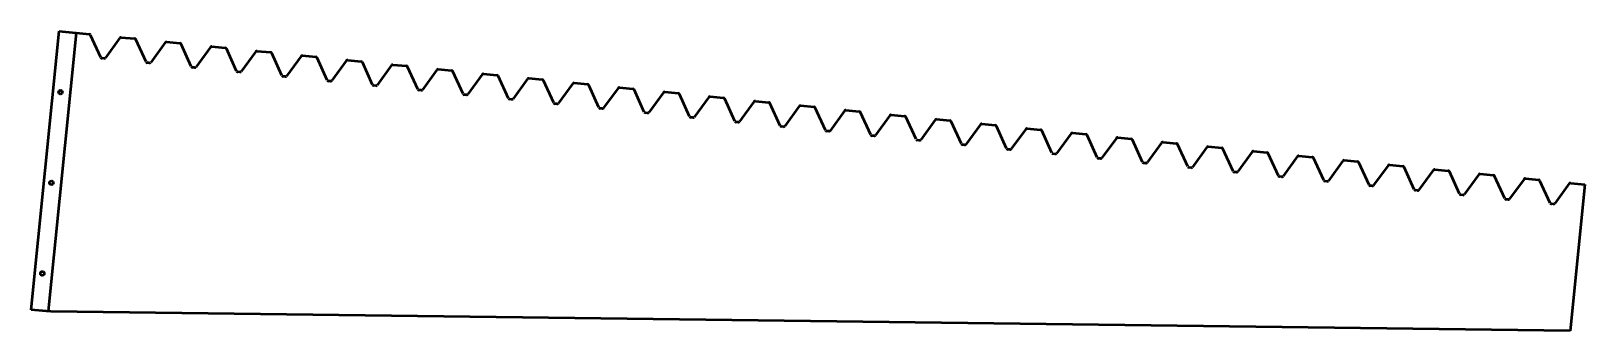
# Model space of a CAD drawing. Header units: millimetres. Extents: x 0 to 2048, y 0 to 395.
import ezdxf

# ---------------------------------------------------------------- set-up
doc = ezdxf.new("R2010")
doc.units = ezdxf.units.MM
for name, color, linetype, lineweight in [('IV_BEND', 250, 'Continuous', 50), ('IV_INTERIOR_PROFILES', 7, 'Continuous', 50), ('IV_OUTER_PROFILE', 7, 'Continuous', 50)]:
    doc.layers.add(name, color=color, linetype=linetype, lineweight=lineweight)

msp = doc.modelspace()

# ---------------------------------------------------------------- linework, layer by layer
at = {"layer": 'IV_BEND'}
msp.add_line((23, 25.9), (59.9, 392.9), dxfattribs=at)
at = {"layer": 'IV_INTERIOR_PROFILES'}
for centre in [(38.8, 314.6), (26.8, 195.2), (14.8, 75.8)]:
    msp.add_circle(centre, 2.55, dxfattribs=at)
at = {"layer": 'IV_OUTER_PROFILE'}
for p, q in [((0, 28), (36.9, 395.2)), ((36.9, 395.2), (76.8, 391.2)), ((91.8, 360.5), (78.4, 390)), ((117, 386.1), (98, 359.9)), ((118.8, 386.9), (136.5, 385.2)), ((151.5, 354.5), (138.1, 384)), ((176.7, 380.1), (157.7, 353.9)), ((178.5, 380.9), (196.2, 379.2)), ((211.2, 348.5), (197.8, 378)), ((236.4, 374.1), (217.4, 347.9)), ((238.2, 374.9), (255.8, 373.2)), ((270.9, 342.5), (257.5, 372)), ((297.9, 368.9), (315.5, 367.2)), ((96.1, 359.1), (93.5, 359.3)), ((155.8, 353.1), (153.1, 353.3)), ((296.1, 368.1), (277.1, 341.9)), ((330.6, 336.5), (317.2, 366)), ((355.8, 362.1), (336.8, 335.9)), ((357.6, 362.9), (375.2, 361.2)), ((390.3, 330.5), (376.9, 360)), ((415.5, 356.1), (396.5, 329.9)), ((417.3, 356.9), (434.9, 355.2)), ((450, 324.5), (436.6, 354)), ((475.2, 350.1), (456.2, 323.9)), ((477, 350.9), (494.6, 349.2)), ((215.5, 347.1), (212.8, 347.3)), ((275.2, 341.1), (272.5, 341.3)), ((334.9, 335.1), (332.2, 335.3)), ((394.6, 329.1), (391.9, 329.3)), ((509.7, 318.5), (496.3, 348)), ((534.9, 344.1), (515.9, 317.9)), ((536.7, 344.9), (554.3, 343.2)), ((569.4, 312.5), (556, 342)), ((594.6, 338.1), (575.6, 311.9)), ((596.4, 338.9), (614, 337.2)), ((629.1, 306.5), (615.7, 336)), ((654.3, 332.1), (635.3, 305.9)), ((656.1, 332.9), (673.7, 331.2)), ((688.8, 300.5), (675.4, 330)), ((454.3, 323.1), (451.6, 323.3)), ((514, 317.1), (511.3, 317.3)), ((573.7, 311.1), (571, 311.3)), ((714, 326.1), (694.9, 299.9)), ((715.8, 326.9), (733.4, 325.2)), ((748.5, 294.5), (735.1, 324)), ((773.7, 320.1), (754.6, 293.9)), ((775.5, 320.9), (793.1, 319.2)), ((808.2, 288.5), (794.8, 318)), ((833.4, 314.1), (814.3, 287.9)), ((835.2, 314.9), (852.8, 313.2)), ((867.9, 282.5), (854.5, 312)), ((893.1, 308.1), (874, 281.9)), ((894.9, 308.9), (912.5, 307.2)), ((633.4, 305.1), (630.7, 305.3)), ((693.1, 299.1), (690.4, 299.3)), ((752.8, 293.1), (750.1, 293.3)), ((812.5, 287.1), (809.8, 287.3)), ((927.6, 276.5), (914.2, 306)), ((952.8, 302.1), (933.7, 275.9)), ((954.6, 302.9), (972.2, 301.2)), ((987.3, 270.5), (973.9, 300)), ((1012.5, 296.1), (993.4, 269.9)), ((1014.3, 296.9), (1031.9, 295.2)), ((1047, 264.5), (1033.6, 294)), ((1072.2, 290.1), (1053.1, 263.9)), ((1074, 290.9), (1091.6, 289.2)), ((1106.7, 258.5), (1093.3, 288)), ((872.2, 281.1), (869.5, 281.3)), ((931.9, 275.1), (929.2, 275.3)), ((991.6, 269.1), (988.9, 269.3)), ((1131.9, 284.1), (1112.8, 257.9)), ((1133.7, 284.9), (1151.3, 283.2)), ((1166.4, 252.5), (1153, 282)), ((1191.6, 278.1), (1172.5, 251.9)), ((1193.4, 278.9), (1211, 277.2)), ((1226.1, 246.5), (1212.7, 276)), ((1251.3, 272.1), (1232.2, 245.9)), ((1253.1, 272.9), (1270.7, 271.2)), ((1285.8, 240.5), (1272.4, 270)), ((1312.8, 266.9), (1330.4, 265.2)), ((1051.3, 263.1), (1048.6, 263.3)), ((1111, 257.1), (1108.3, 257.3)), ((1170.7, 251.1), (1168, 251.3)), ((1311, 266.1), (1291.9, 239.9)), ((1345.5, 234.5), (1332.1, 264)), ((1370.7, 260.1), (1351.6, 233.9)), ((1372.5, 260.9), (1390.1, 259.2)), ((1405.2, 228.5), (1391.8, 258)), ((1430.4, 254.1), (1411.3, 227.9)), ((1432.2, 254.9), (1449.8, 253.2)), ((1464.9, 222.5), (1451.5, 252)), ((1490.1, 248.1), (1471, 221.9)), ((1491.9, 248.9), (1509.5, 247.2)), ((1524.6, 216.5), (1511.2, 246)), ((1230.4, 245.1), (1227.7, 245.3)), ((1290.1, 239.1), (1287.4, 239.3)), ((1349.8, 233.1), (1347.1, 233.3)), ((1409.5, 227.1), (1406.8, 227.3)), ((1549.8, 242.1), (1530.7, 215.9)), ((1551.6, 242.9), (1569.2, 241.2)), ((1584.3, 210.5), (1570.9, 240)), ((1609.5, 236.1), (1590.4, 209.9)), ((1611.3, 236.9), (1628.9, 235.2)), ((1644, 204.5), (1630.6, 234)), ((1669.2, 230.1), (1650.1, 203.9)), ((1671, 230.9), (1688.6, 229.2)), ((1703.7, 198.5), (1690.3, 228)), ((1469.2, 221.1), (1466.5, 221.3)), ((1528.9, 215.1), (1526.2, 215.3)), ((1588.6, 209.1), (1585.9, 209.3)), ((1728.9, 224.1), (1709.8, 197.9)), ((1730.7, 224.9), (1748.3, 223.2)), ((1763.4, 192.5), (1750, 222)), ((1788.6, 218.1), (1769.5, 191.9)), ((1790.4, 218.9), (1808, 217.2)), ((1823.1, 186.5), (1809.7, 216)), ((1848.3, 212.1), (1829.2, 185.9)), ((1850.1, 212.9), (1867.7, 211.2)), ((1882.8, 180.5), (1869.3, 210)), ((1908, 206.1), (1888.9, 179.9)), ((1909.8, 206.9), (1927.4, 205.2)), ((1648.3, 203.1), (1645.6, 203.3)), ((1708, 197.1), (1705.3, 197.3)), ((1767.7, 191.1), (1765, 191.3)), ((1827.4, 185.1), (1824.7, 185.3)), ((1942.5, 174.5), (1929, 204)), ((1967.7, 200.1), (1948.6, 173.9)), ((1969.5, 200.9), (1987.1, 199.2)), ((2002.2, 168.5), (1988.7, 198)), ((2027.4, 194.1), (2008.3, 167.9)), ((2048, 193.1), (2028.6, 0)), ((2029.2, 194.9), (2048, 193.1)), ((1887.1, 179.1), (1884.4, 179.3)), ((1946.8, 173.1), (1944.1, 173.3)), ((2006.5, 167.1), (2003.8, 167.3)), ((20.1, 26), (0, 28)), ((25.9, 25.8), (20.1, 26)), ((2028.6, 0), (25.9, 25.8))]:
    msp.add_line(p, q, dxfattribs=at)
for centre, start, end in [((76.6, 389.2), 24.5173, 84.2609), ((118.6, 384.9), 84.2609, 144.0045), ((136.3, 383.2), 24.5173, 84.2609), ((178.3, 378.9), 84.2609, 144.0045), ((196, 377.2), 24.5173, 84.2609), ((238, 372.9), 84.2609, 144.0045), ((255.6, 371.2), 24.5173, 84.2609), ((297.7, 366.9), 84.2609, 144.0045), ((93.7, 361.3), 204.5173, 264.2609), ((96.3, 361.1), 264.2609, 324.0045), ((153.3, 355.3), 204.5173, 264.2609), ((156, 355.1), 264.2609, 324.0045), ((213, 349.3), 204.5173, 264.2609), ((315.3, 365.2), 24.5173, 84.2609), ((357.4, 360.9), 84.2609, 144.0045), ((375, 359.2), 24.5173, 84.2609), ((417.1, 354.9), 84.2609, 144.0045), ((434.7, 353.2), 24.5173, 84.2609), ((476.8, 348.9), 84.2609, 144.0045), ((494.4, 347.2), 24.5173, 84.2609), ((215.7, 349.1), 264.2609, 324.0045), ((272.7, 343.3), 204.5173, 264.2609), ((275.4, 343.1), 264.2609, 324.0045), ((332.4, 337.3), 204.5173, 264.2609), ((335.1, 337.1), 264.2609, 324.0045), ((392.1, 331.3), 204.5173, 264.2609), ((394.8, 331.1), 264.2609, 324.0045), ((536.5, 342.9), 84.2609, 144.0045), ((554.1, 341.2), 24.5173, 84.2609), ((596.2, 336.9), 84.2609, 144.0045), ((613.8, 335.2), 24.5173, 84.2609), ((655.9, 330.9), 84.2609, 144.0045), ((673.5, 329.2), 24.5173, 84.2609), ((451.8, 325.3), 204.5173, 264.2609), ((454.5, 325.1), 264.2609, 324.0045), ((511.5, 319.3), 204.5173, 264.2609), ((514.2, 319.1), 264.2609, 324.0045), ((571.2, 313.3), 204.5173, 264.2609), ((573.9, 313.1), 264.2609, 324.0045), ((715.6, 324.9), 84.2609, 144.0045), ((733.2, 323.2), 24.5173, 84.2609), ((775.3, 318.9), 84.2609, 144.0045), ((792.9, 317.2), 24.5173, 84.2609), ((835, 312.9), 84.2609, 144.0045), ((852.6, 311.2), 24.5173, 84.2609), ((894.7, 306.9), 84.2609, 144.0045), ((630.9, 307.3), 204.5173, 264.2609), ((633.6, 307.1), 264.2609, 324.0045), ((690.6, 301.3), 204.5173, 264.2609), ((693.3, 301.1), 264.2609, 324.0045), ((750.3, 295.3), 204.5173, 264.2609), ((753, 295.1), 264.2609, 324.0045), ((810, 289.3), 204.5173, 264.2609), ((812.7, 289.1), 264.2609, 324.0045), ((912.3, 305.2), 24.5173, 84.2609), ((954.4, 300.9), 84.2609, 144.0045), ((972, 299.2), 24.5173, 84.2609), ((1014.1, 294.9), 84.2609, 144.0045), ((1031.7, 293.2), 24.5173, 84.2609), ((1073.8, 288.9), 84.2609, 144.0045), ((1091.4, 287.2), 24.5173, 84.2609), ((869.7, 283.3), 204.5173, 264.2609), ((872.4, 283.1), 264.2609, 324.0045), ((929.4, 277.3), 204.5173, 264.2609), ((932.1, 277.1), 264.2609, 324.0045), ((989.1, 271.3), 204.5173, 264.2609), ((991.8, 271.1), 264.2609, 324.0045), ((1133.5, 282.9), 84.2609, 144.0045), ((1151.1, 281.2), 24.5173, 84.2609), ((1193.2, 276.9), 84.2609, 144.0045), ((1210.8, 275.2), 24.5173, 84.2609), ((1252.9, 270.9), 84.2609, 144.0045), ((1270.5, 269.2), 24.5173, 84.2609), ((1312.6, 264.9), 84.2609, 144.0045), ((1048.8, 265.3), 204.5173, 264.2609), ((1051.5, 265.1), 264.2609, 324.0045), ((1108.5, 259.3), 204.5173, 264.2609), ((1111.2, 259.1), 264.2609, 324.0045), ((1168.2, 253.3), 204.5173, 264.2609), ((1170.9, 253.1), 264.2609, 324.0045), ((1227.9, 247.3), 204.5173, 264.2609), ((1230.6, 247.1), 264.2609, 324.0045), ((1330.2, 263.2), 24.5173, 84.2609), ((1372.3, 258.9), 84.2609, 144.0045), ((1389.9, 257.2), 24.5173, 84.2609), ((1432, 252.9), 84.2609, 144.0045), ((1449.6, 251.2), 24.5173, 84.2609), ((1491.7, 246.9), 84.2609, 144.0045), ((1509.3, 245.2), 24.5173, 84.2609), ((1287.6, 241.3), 204.5173, 264.2609), ((1290.3, 241.1), 264.2609, 324.0045), ((1347.3, 235.3), 204.5173, 264.2609), ((1350, 235.1), 264.2609, 324.0045), ((1407, 229.3), 204.5173, 264.2609), ((1409.7, 229.1), 264.2609, 324.0045), ((1551.4, 240.9), 84.2609, 144.0045), ((1569, 239.2), 24.5173, 84.2609), ((1611.1, 234.9), 84.2609, 144.0045), ((1628.7, 233.2), 24.5173, 84.2609), ((1670.8, 228.9), 84.2609, 144.0045), ((1688.4, 227.2), 24.5173, 84.2609), ((1466.7, 223.3), 204.5173, 264.2609), ((1469.4, 223.1), 264.2609, 324.0045), ((1526.4, 217.3), 204.5173, 264.2609), ((1529.1, 217.1), 264.2609, 324.0045), ((1586.1, 211.3), 204.5173, 264.2609), ((1588.8, 211.1), 264.2609, 324.0045), ((1730.5, 222.9), 84.2609, 144.0045), ((1748.1, 221.2), 24.5173, 84.2609), ((1790.2, 216.9), 84.2609, 144.0045), ((1807.8, 215.2), 24.5173, 84.2609), ((1849.9, 210.9), 84.2609, 144.0045), ((1867.5, 209.2), 24.5173, 84.2609), ((1909.6, 204.9), 84.2609, 144.0045), ((1927.2, 203.2), 24.5173, 84.2609), ((1645.8, 205.3), 204.5173, 264.2609), ((1648.5, 205.1), 264.2609, 324.0045), ((1705.5, 199.3), 204.5173, 264.2609), ((1708.2, 199.1), 264.2609, 324.0045), ((1765.2, 193.3), 204.5173, 264.2609), ((1767.9, 193.1), 264.2609, 324.0045), ((1824.9, 187.3), 204.5173, 264.2609), ((1827.6, 187.1), 264.2609, 324.0045), ((1969.3, 198.9), 84.2609, 144.0045), ((1986.9, 197.2), 24.5173, 84.2609), ((2029, 192.9), 84.2609, 144.0045), ((1884.6, 181.3), 204.5173, 264.2609), ((1887.3, 181.1), 264.2609, 324.0045), ((1944.3, 175.3), 204.5173, 264.2609), ((1947, 175.1), 264.2609, 324.0045), ((2004, 169.3), 204.5173, 264.2609), ((2006.7, 169.1), 264.2609, 324.0045)]:
    msp.add_arc(centre, 2, start, end, dxfattribs=at)

doc.saveas('drawing.dxf')
